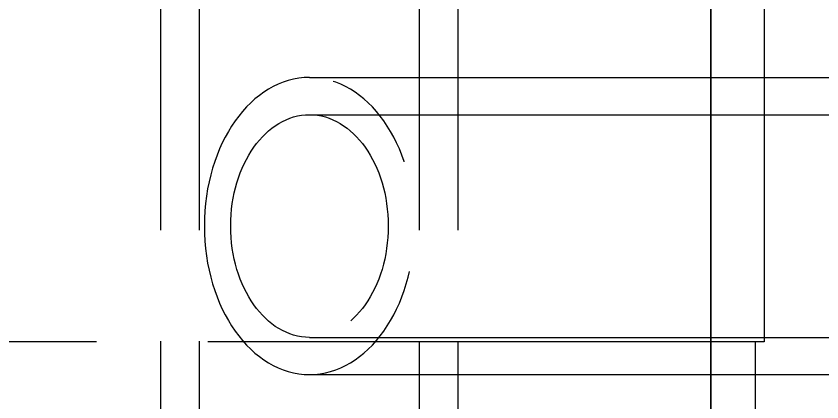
# Model space of a CAD drawing. Header units: millimetres. Extents: x -46397 to 283259, y -8690 to 23983.
# Drawn here: x 190672.9 to 190763.4, y 1551.5 to 1594.9 of the extents above; entities that cross this region are included whole.
import ezdxf

# ---------------------------------------------------------------- set-up
doc = ezdxf.new("R2010")
doc.units = ezdxf.units.MM
doc.linetypes.add('CENTER', pattern=[2, 1.25, -0.25, 0.25, -0.25])
doc.layers.get('Defpoints').update_dxf_attribs({"lineweight": 0})
doc.layers.add('DIM', color=8, linetype='Continuous')
doc.layers.add('mDƯỜNG TÂM', color=8, linetype='CENTER', lineweight=0)
doc.styles.add('GHI CHÚ 1', font='isocp_IV25.ttf', dxfattribs={"width": 0.8})
doc.dimstyles.new('1-30SCALE', dxfattribs={"dimtxt": 75, "dimasz": 75, "dimexe": 37.5, "dimexo": 30, "dimgap": 30, "dimtad": 1, "dimtoh": 1, "dimdec": 0, "dimdsep": 46, "dimtxsty": 'GHI CHÚ 1', "dimcen": 0.09, "dimclrd": 256, "dimclre": 256, "dimclrt": 2, "dimadec": 0, "dimazin": 0, "dimtfac": 1, "dimtdec": 0, "dimtofl": 0, "dimtmove": 0, "dimatfit": 3, "dimfxl": 1, "dimlwd": 0, "dimlwe": 0, "dimarcsym": 0})

# ---------------------------------------------------------------- blocks, each defined once
blk = doc.blocks.new('jh')
at = {"layer": 'mDƯỜNG TÂM', "color": 8, "ltscale": 50, "extrusion": (0, 1, 0)}
for p, q in [((542.561, 1412.577), (542.561, 1590.132)), ((567.274, 1412.577), (567.274, 1590.132)), ((538.218, 1412.577), (538.218, 1584.666)), ((571.618, 1412.577), (571.618, 1584.666)), ((554.918, 1529.728), (640.128, 1529.728)), ((554.918, 1525.541), (640.128, 1525.541)), ((606, 1500), (-606, 1500)), ((554.918, 1500.514), (640.128, 1500.514)), ((600, 1500), (600, 0)), ((605, 1500), (605, 0)), ((554.918, 1496.328), (640.128, 1496.328))]:
    blk.add_line(p, q, dxfattribs=at)
at = {"layer": 'mDƯỜNG TÂM', "color": 8, "ltscale": 50}
blk.add_lwpolyline([(-606, 1500), (-606, 1549.993, -0.28449), (-491.034, 1738.664, -0.238987), (491.034, 1738.664, -0.28449), (606, 1549.993), (606, 1500)], format="xyb", close=True, dxfattribs=at)
blk.add_lwpolyline([(-600, 1500), (-600, 1550.014, -0.284518), (-488.321, 1733.312, -0.238987), (488.321, 1733.312, -0.284518), (600, 1550.014), (600, 1500)], format="xyb", dxfattribs=at)
at = {"layer": 'mDƯỜNG TÂM', "color": 8, "ltscale": 50, "extrusion": (0, 0, -1)}
blk.add_ellipse((554.918, 1513.028), major_axis=(0, 16.7), ratio=0.707107, start_param=-3.14159265358656, end_param=3.141592653593027, dxfattribs=at)
at = {"layer": 'mDƯỜNG TÂM', "color": 8, "ltscale": 50}
blk.add_ellipse((554.918, 1513.028), major_axis=(0, -12.513), ratio=0.707107, start_param=-3.14159265359304, end_param=3.141592653586546, dxfattribs=at)
blk = doc.blocks.new('*D1027')
at = {"layer": 'Defpoints', "color": 0, "transparency": 16777216}
for p in [(190750.934, 2157.481), (190549.084, 1473.23, -1.499), (190750.934, 1473.23, -1.499)]:
    blk.add_point(p, dxfattribs=at)
at = {"layer": 'DIM', "linetype": 'Continuous', "lineweight": 0, "transparency": 16777216}
for p, q in [((190549.084, 1488.23), (190549.084, 2172.481)), ((190750.934, 1488.23), (190750.934, 2172.481)), ((190584.084, 2157.481), (190715.934, 2157.481))]:
    blk.add_line(p, q, dxfattribs=at)
at = {"layer": 'DIM', "transparency": 16777216}
for points in [[(190584.084, 2163.315), (190584.084, 2151.648), (190549.084, 2157.481)], [(190715.934, 2163.315), (190715.934, 2151.648), (190750.934, 2157.481)]]:
    blk.add_solid(points, dxfattribs=at)
at = {"layer": 'DIM', "color": 2, "transparency": 16777216, "insert": (190650.009, 2193.265), "char_height": 40, "attachment_point": 5, "style": 'GHI CHÚ 1'}
blk.add_mtext('202', dxfattribs=at)

msp = doc.modelspace()

# ---------------------------------------------------------------- block references
msp.add_blockref('jh', (190150.934, 58.23, -1.499))

# ---------------------------------------------------------------- dimensions: what is measured, and where the dimension line sits
at = {"layer": 'DIM'}
dim = msp.add_linear_dim(base=(190750.934, 2157.481), p1=(190549.084, 1473.23, -1.499), p2=(190750.934, 1473.23, -1.499), dimstyle='1-30SCALE', override={"dimtxt": 40, "dimasz": 35, "dimexe": 15, "dimexo": 15, "dimgap": 15, "dimtmove": 1}, dxfattribs=at)
dim.commit()
dim.dimension.update_dxf_attribs({"geometry": '*D1027', "text_midpoint": (190650.009, 2193.265)})

doc.saveas('drawing.dxf')
